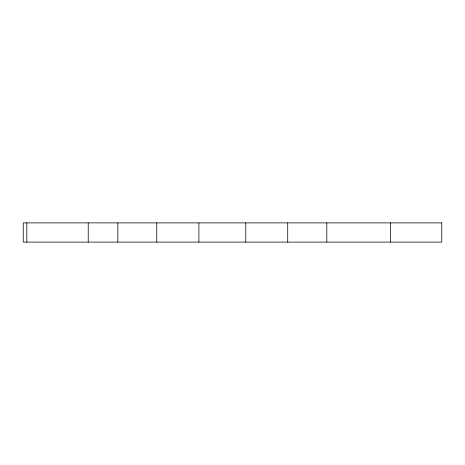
<?xml version="1.0" encoding="UTF-8"?>
<svg xmlns="http://www.w3.org/2000/svg" width="465" height="465" viewBox="0 0 465 465"><rect width="100%" height="100%" fill="white"/><g stroke="black" fill="none" stroke-linecap="round" stroke-linejoin="round"><path stroke-width="0.7" d="M390.379 222.886L390.379 242.114M326.825 222.886L326.825 242.114M287.719 222.886L287.719 242.114M245.776 222.886L245.776 242.114M198.892 222.886L198.892 242.114M156.769 222.886L156.769 242.114M117.848 222.886L117.848 242.114M88.222 222.886L88.222 242.114M26.819 222.886L26.819 242.114M441.75 222.886L23.25 222.886L23.25 242.114L441.75 242.114L441.75 222.886"/></g></svg>
